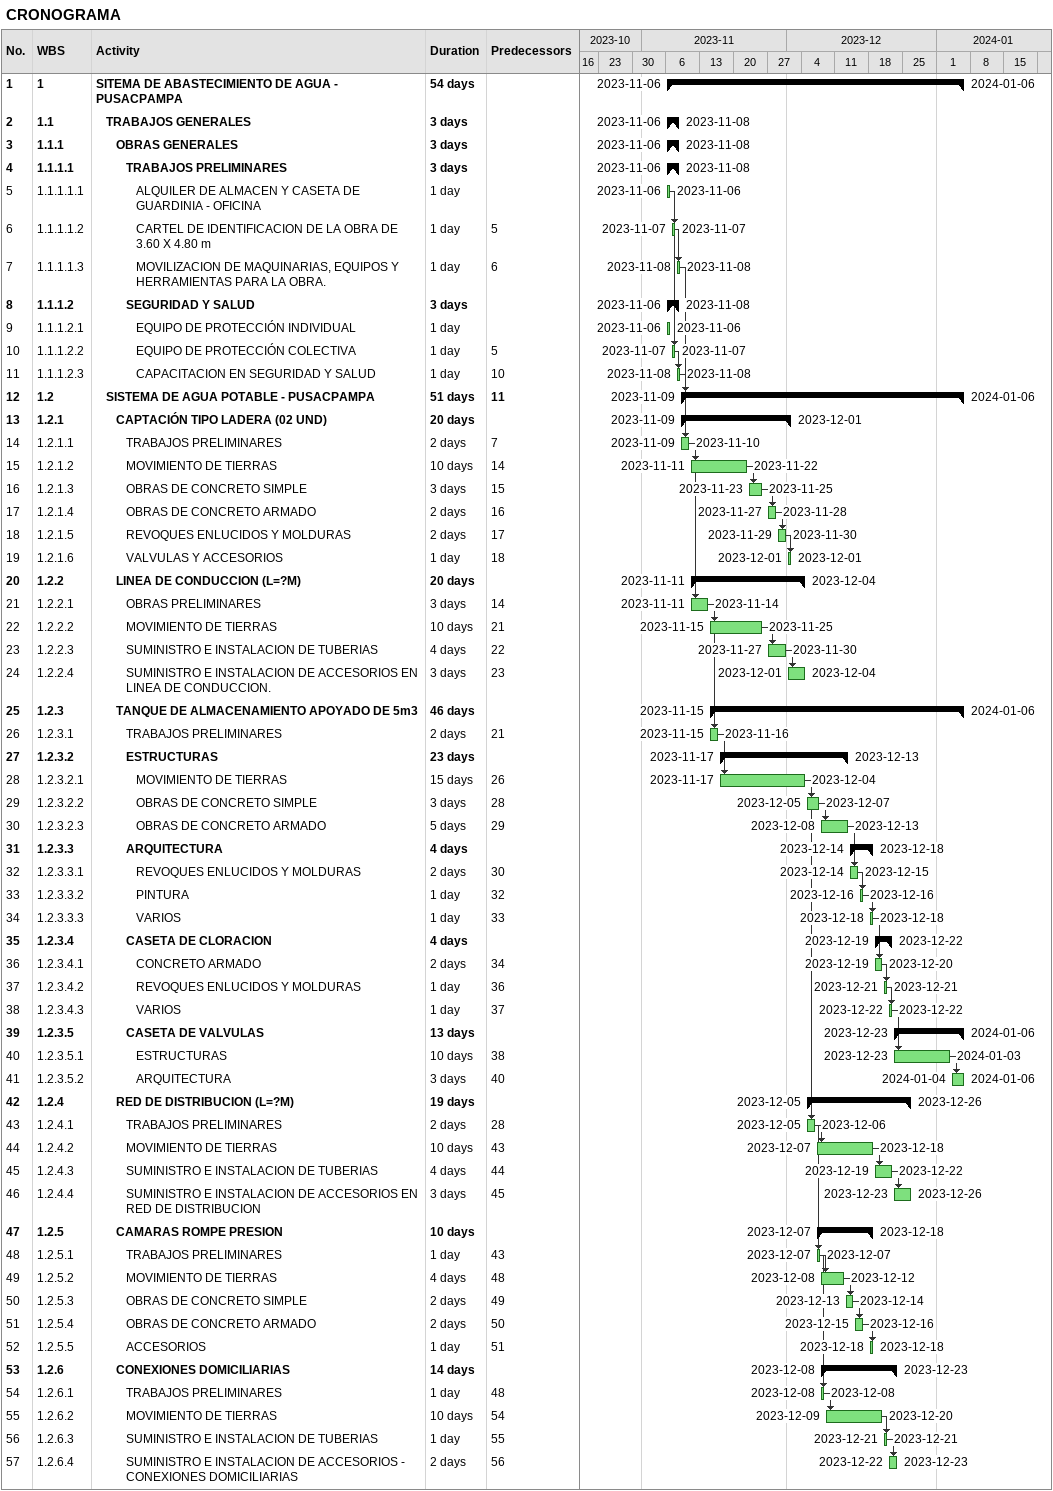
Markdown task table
CRONOGRAMA

| ID | WBS | Task | Duration | Start | Finish | Predecessors |
|---|---|---|---|---|---|---|
| 1 | 1 | **SITEMA DE ABASTECIMIENTO DE AGUA - PUSACPAMPA** | 54d | 2023-11-06 | 2024-01-06 |  |
| 2 | 1.1 | **TRABAJOS GENERALES** | 3d | 2023-11-06 | 2023-11-08 |  |
| 3 | 1.1.1 | **OBRAS GENERALES** | 3d | 2023-11-06 | 2023-11-08 |  |
| 4 | 1.1.1.1 | **TRABAJOS PRELIMINARES** | 3d | 2023-11-06 | 2023-11-08 |  |
| 5 | 1.1.1.1.1 | ALQUILER DE ALMACEN Y CASETA DE GUARDINIA - OFICINA | 1d | 2023-11-06 | 2023-11-06 |  |
| 6 | 1.1.1.1.2 | CARTEL DE IDENTIFICACION DE LA OBRA DE 3.60 X 4.80 m | 1d | 2023-11-07 | 2023-11-07 | 5 |
| 7 | 1.1.1.1.3 | MOVILIZACION DE MAQUINARIAS, EQUIPOS Y HERRAMIENTAS PARA LA OBRA. | 1d | 2023-11-08 | 2023-11-08 | 6 |
| 8 | 1.1.1.2 | **SEGURIDAD Y SALUD** | 3d | 2023-11-06 | 2023-11-08 |  |
| 9 | 1.1.1.2.1 | EQUIPO DE PROTECCIÓN INDIVIDUAL | 1d | 2023-11-06 | 2023-11-06 |  |
| 10 | 1.1.1.2.2 | EQUIPO DE PROTECCIÓN COLECTIVA | 1d | 2023-11-07 | 2023-11-07 | 5 |
| 11 | 1.1.1.2.3 | CAPACITACION EN SEGURIDAD Y SALUD | 1d | 2023-11-08 | 2023-11-08 | 10 |
| 12 | 1.2 | **SISTEMA DE AGUA POTABLE - PUSACPAMPA** | 51d | 2023-11-09 | 2024-01-06 | 11 |
| 13 | 1.2.1 | **CAPTACIÓN TIPO LADERA (02 UND)** | 20d | 2023-11-09 | 2023-12-01 |  |
| 14 | 1.2.1.1 | TRABAJOS PRELIMINARES | 2d | 2023-11-09 | 2023-11-10 | 7 |
| 15 | 1.2.1.2 | MOVIMIENTO DE TIERRAS | 10d | 2023-11-11 | 2023-11-22 | 14 |
| 16 | 1.2.1.3 | OBRAS DE CONCRETO SIMPLE | 3d | 2023-11-23 | 2023-11-25 | 15 |
| 17 | 1.2.1.4 | OBRAS DE CONCRETO ARMADO | 2d | 2023-11-27 | 2023-11-28 | 16 |
| 18 | 1.2.1.5 | REVOQUES ENLUCIDOS Y MOLDURAS | 2d | 2023-11-29 | 2023-11-30 | 17 |
| 19 | 1.2.1.6 | VALVULAS Y ACCESORIOS | 1d | 2023-12-01 | 2023-12-01 | 18 |
| 20 | 1.2.2 | **LINEA DE CONDUCCION (L=?M)** | 20d | 2023-11-11 | 2023-12-04 |  |
| 21 | 1.2.2.1 | OBRAS PRELIMINARES | 3d | 2023-11-11 | 2023-11-14 | 14 |
| 22 | 1.2.2.2 | MOVIMIENTO DE TIERRAS | 10d | 2023-11-15 | 2023-11-25 | 21 |
| 23 | 1.2.2.3 | SUMINISTRO E INSTALACION DE TUBERIAS | 4d | 2023-11-27 | 2023-11-30 | 22 |
| 24 | 1.2.2.4 | SUMINISTRO E INSTALACION DE ACCESORIOS EN LINEA DE CONDUCCION. | 3d | 2023-12-01 | 2023-12-04 | 23 |
| 25 | 1.2.3 | **TANQUE DE ALMACENAMIENTO APOYADO DE 5m3** | 46d | 2023-11-15 | 2024-01-06 |  |
| 26 | 1.2.3.1 | TRABAJOS PRELIMINARES | 2d | 2023-11-15 | 2023-11-16 | 21 |
| 27 | 1.2.3.2 | **ESTRUCTURAS** | 23d | 2023-11-17 | 2023-12-13 |  |
| 28 | 1.2.3.2.1 | MOVIMIENTO DE TIERRAS | 15d | 2023-11-17 | 2023-12-04 | 26 |
| 29 | 1.2.3.2.2 | OBRAS DE CONCRETO SIMPLE | 3d | 2023-12-05 | 2023-12-07 | 28 |
| 30 | 1.2.3.2.3 | OBRAS DE CONCRETO ARMADO | 5d | 2023-12-08 | 2023-12-13 | 29 |
| 31 | 1.2.3.3 | **ARQUITECTURA** | 4d | 2023-12-14 | 2023-12-18 |  |
| 32 | 1.2.3.3.1 | REVOQUES ENLUCIDOS Y MOLDURAS | 2d | 2023-12-14 | 2023-12-15 | 30 |
| 33 | 1.2.3.3.2 | PINTURA | 1d | 2023-12-16 | 2023-12-16 | 32 |
| 34 | 1.2.3.3.3 | VARIOS | 1d | 2023-12-18 | 2023-12-18 | 33 |
| 35 | 1.2.3.4 | **CASETA DE CLORACION** | 4d | 2023-12-19 | 2023-12-22 |  |
| 36 | 1.2.3.4.1 | CONCRETO ARMADO | 2d | 2023-12-19 | 2023-12-20 | 34 |
| 37 | 1.2.3.4.2 | REVOQUES ENLUCIDOS Y MOLDURAS | 1d | 2023-12-21 | 2023-12-21 | 36 |
| 38 | 1.2.3.4.3 | VARIOS | 1d | 2023-12-22 | 2023-12-22 | 37 |
| 39 | 1.2.3.5 | **CASETA DE VALVULAS** | 13d | 2023-12-23 | 2024-01-06 |  |
| 40 | 1.2.3.5.1 | ESTRUCTURAS | 10d | 2023-12-23 | 2024-01-03 | 38 |
| 41 | 1.2.3.5.2 | ARQUITECTURA | 3d | 2024-01-04 | 2024-01-06 | 40 |
| 42 | 1.2.4 | **RED DE DISTRIBUCION (L=?M)** | 19d | 2023-12-05 | 2023-12-26 |  |
| 43 | 1.2.4.1 | TRABAJOS PRELIMINARES | 2d | 2023-12-05 | 2023-12-06 | 28 |
| 44 | 1.2.4.2 | MOVIMIENTO DE TIERRAS | 10d | 2023-12-07 | 2023-12-18 | 43 |
| 45 | 1.2.4.3 | SUMINISTRO E INSTALACION DE TUBERIAS | 4d | 2023-12-19 | 2023-12-22 | 44 |
| 46 | 1.2.4.4 | SUMINISTRO E INSTALACION DE ACCESORIOS EN RED DE DISTRIBUCION | 3d | 2023-12-23 | 2023-12-26 | 45 |
| 47 | 1.2.5 | **CAMARAS ROMPE PRESION** | 10d | 2023-12-07 | 2023-12-18 |  |
| 48 | 1.2.5.1 | TRABAJOS PRELIMINARES | 1d | 2023-12-07 | 2023-12-07 | 43 |
| 49 | 1.2.5.2 | MOVIMIENTO DE TIERRAS | 4d | 2023-12-08 | 2023-12-12 | 48 |
| 50 | 1.2.5.3 | OBRAS DE CONCRETO SIMPLE | 2d | 2023-12-13 | 2023-12-14 | 49 |
| 51 | 1.2.5.4 | OBRAS DE CONCRETO ARMADO | 2d | 2023-12-15 | 2023-12-16 | 50 |
| 52 | 1.2.5.5 | ACCESORIOS | 1d | 2023-12-18 | 2023-12-18 | 51 |
| 53 | 1.2.6 | **CONEXIONES DOMICILIARIAS** | 14d | 2023-12-08 | 2023-12-23 |  |
| 54 | 1.2.6.1 | TRABAJOS PRELIMINARES | 1d | 2023-12-08 | 2023-12-08 | 48 |
| 55 | 1.2.6.2 | MOVIMIENTO DE TIERRAS | 10d | 2023-12-09 | 2023-12-20 | 54 |
| 56 | 1.2.6.3 | SUMINISTRO E INSTALACION DE TUBERIAS | 1d | 2023-12-21 | 2023-12-21 | 55 |
| 57 | 1.2.6.4 | SUMINISTRO E INSTALACION DE ACCESORIOS - CONEXIONES DOMICILIARIAS | 2d | 2023-12-22 | 2023-12-23 | 56 |
